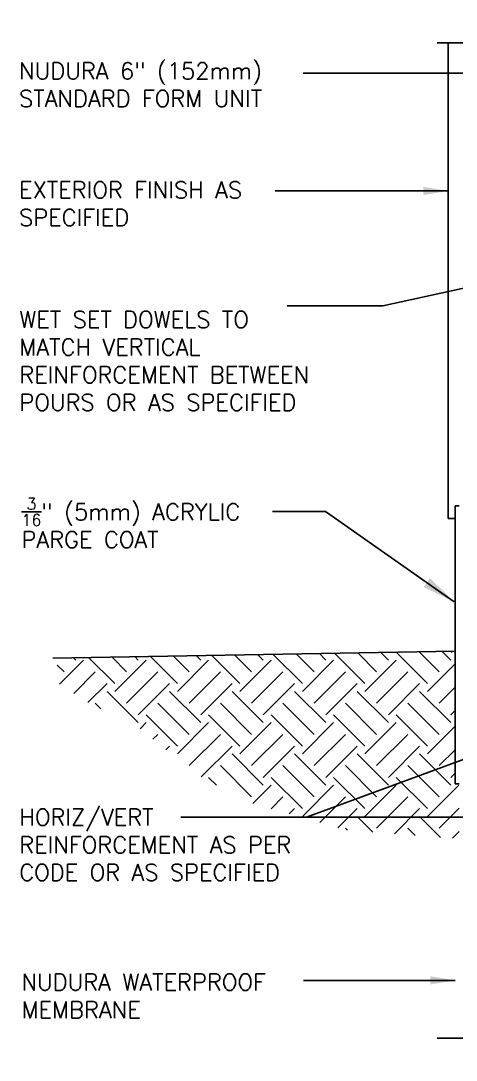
# Model space of a CAD drawing. Header units: inches. Extents: x 100.3 to 158.3, y 148.8 to 226.8.
# Drawn here: x 100.29 to 119.99, y 179.52 to 226.52 of the extents above; entities that cross this region are included whole.
import ezdxf

# ---------------------------------------------------------------- set-up
doc = ezdxf.new("R2010")
doc.units = ezdxf.units.IN
doc.header["$LTSCALE"] = 0.5
doc.header["$MEASUREMENT"] = 0
for name, color, linetype in [('HATCH', 12, 'Continuous'), ('LINE50', 5, 'Continuous'), ('LINE9', 9, 'Continuous'), ('TEXT', 4, 'Continuous')]:
    doc.layers.add(name, color=color, linetype=linetype)
doc.styles.add('DIM', font='romans.shx', dxfattribs={"width": 0.7})
doc.styles.add('ROMANS', font='romans.shx', dxfattribs={"height": 0.75})
doc.dimstyles.new('ext_12', dxfattribs={"dimscale": 12, "dimtxt": 0.075, "dimasz": 0.09375, "dimexe": 0.09375, "dimexo": 0.0625, "dimgap": 0.0625, "dimtad": 1, "dimdec": 1, "dimzin": 2, "dimdsep": 46, "dimlunit": 4, "dimtxsty": 'DIM', "dimcen": 0.09, "dimdle": 0.09375, "dimclrt": 4, "dimadec": 0, "dimazin": 0, "dimtfac": 1, "dimtdec": 1, "dimtmove": 2, "dimatfit": 3, "dimfxl": 1, "dimfrac": 2, "dimtolj": 1, "dimtzin": 0, "dimarcsym": 0})
doc.dimstyles.new('ext_8', dxfattribs={"dimscale": 8, "dimtxt": 0.09375, "dimasz": 0.09375, "dimexe": 0.09375, "dimexo": 0.0625, "dimgap": 0.0625, "dimtad": 1, "dimdec": 1, "dimzin": 3, "dimdsep": 46, "dimlunit": 4, "dimtxsty": 'DIM', "dimcen": 0.09, "dimdle": 0.09375, "dimclrt": 4, "dimadec": 0, "dimazin": 0, "dimtfac": 1, "dimtdec": 1, "dimtmove": 2, "dimatfit": 3, "dimfxl": 1, "dimfrac": 2, "dimtolj": 1, "dimtzin": 0, "dimarcsym": 0})

# ---------------------------------------------------------------- blocks, each defined once
blk = doc.blocks.new('Cutline')
at = {"layer": 'LINE9'}
blk.add_lwpolyline([(-12.25, 0), (-6.625, 0), (-5.625, -1), (-5.625, 1), (-4.625, 0), (1, 0)], dxfattribs=at)

msp = doc.modelspace()

# ---------------------------------------------------------------- hatches: boundary and pattern name
at = {"layer": 'HATCH'}
h = msp.add_hatch(dxfattribs=at)
h.set_pattern_fill('EARTH', color=256, scale=8, angle=45, style=0)
h.set_pattern_definition([(45, (12.2637, 11.2879), (2e-16, 2.828427), [2, -2]), (45, (11.7334, 11.8182), (2e-16, 2.828427), [2, -2]), (45, (11.203, 12.3485), (2e-16, 2.828427), [2, -2]), (135, (11.203, 12.702), (-2.828427, 4e-16), [2, -2]), (135, (11.7334, 13.2324), (-2.828427, 4e-16), [2, -2]), (135, (12.2637, 13.7627), (-2.828427, 4e-16), [2, -2])])
h.paths.add_polyline_path([(119.936, 198.011), (101.939, 197.697), (101.939, 196.588), (103.372, 195.661), (105.42, 194.727), (108.136, 192.503), (110.496, 191.214), (114.992, 189.924), (120.123, 189.533), (120.123, 192.011), (119.936, 192.011)])

# ---------------------------------------------------------------- linework, layer by layer
at = {"layer": 'LINE50'}
msp.add_line((101.741, 197.693), (119.936, 198.011), dxfattribs=at)
at = {"layer": 'LINE9'}
for p, q in [((119.623, 204.011), (119.623, 225.52)), ((119.936, 204.586), (120.123, 204.586)), ((119.623, 204.011), (119.936, 204.011)), ((119.936, 192.011), (120.123, 192.011))]:
    msp.add_line(p, q, dxfattribs=at)
at = {"layer": 'LINE9', "color": 9}
msp.add_line((119.936, 192.011), (119.936, 204.586), dxfattribs=at)

# ---------------------------------------------------------------- block references
for p in [(131.373, 225.52), (131.373, 180.52)]:
    msp.add_blockref('Cutline', p)

# ---------------------------------------------------------------- texts
at = {"layer": 'TEXT', "char_height": 0.75, "attachment_point": 4, "style": 'ROMANS'}
for s, insert, width in [('\\A1;NUDURA 6" (152mm) STANDARD FORM UNIT', (100.212, 223.629), 16.57727), ('\\A1;EXTERIOR FINISH AS SPECIFIED', (100.212, 218.247), 14.62371), ('\\A1;WET SET DOWELS TO MATCH VERTICAL REINFORCEMENT BETWEEN POURS OR AS SPECIFIED', (100.224, 211.138), 14.25833), ('\\A1;{\\H0.7x;\\S3/16;}" (5mm) ACRYLIC PARGE COAT', (100.321, 203.814), 14.0636), ('HORIZ/VERT REINFORCEMENT AS PER CODE OR AS SPECIFIED', (100.22, 189.259), 15.30561), ('\\A1;NUDURA WATERPROOF MEMBRANE', (100.321, 182.426), 14.3929)]:
    msp.add_mtext(s, dxfattribs=dict(at, insert=insert, width=width))

# ---------------------------------------------------------------- leaders
at = {"layer": 'TEXT'}
for points, dimstyle, override in [([(121.9, 224.158), (113.061, 224.158)], 'ext_12', {"dimgap": 0.0625, "dimtad": 0}), ([(119.623, 218.825), (111.801, 218.824)], 'ext_12', {"dimgap": 0.0625, "dimtad": 0}), ([(124.248, 215.275), (116.673, 213.639), (112.341, 213.639)], 'ext_12', {"dimgap": 0.0625, "dimtad": 0}), ([(119.888, 200.254), (114.069, 204.335), (111.683, 204.335)], 'ext_8', {"dimasz": 0.1875, "dimgap": 0.0625, "dimtad": 0}), ([(127.455, 195.741), (113.218, 190.517), (107.528, 190.517)], 'ext_12', {"dimgap": 0.0625, "dimtad": 0})]:
    msp.add_leader(points, dimstyle=dimstyle, override=override, dxfattribs=at)
for points in [[(127.048, 190.517), (107.528, 190.517)], [(119.946, 183.131), (113.077, 183.131)]]:
    msp.add_leader(points, dimstyle='ext_12', dxfattribs=at)

doc.saveas('drawing.dxf')
